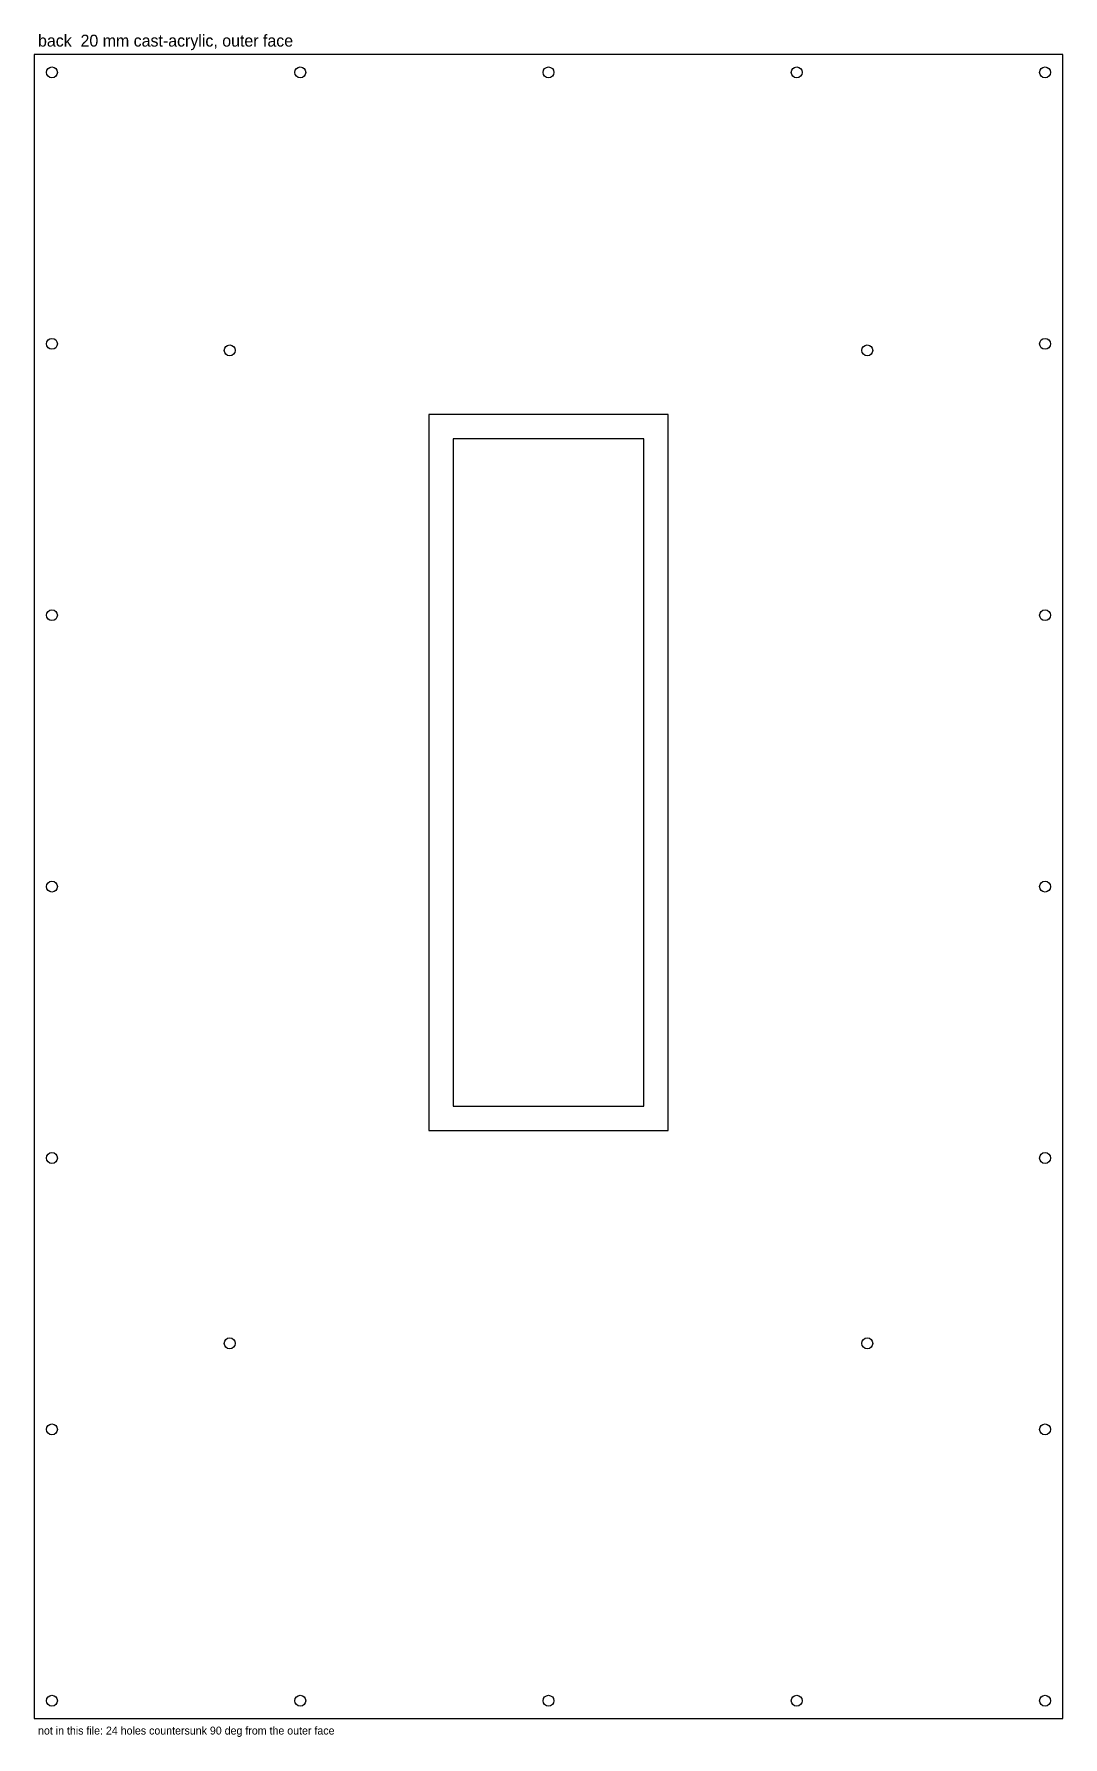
# Model space of a CAD drawing. Header units: millimetres. Extents: x 0 to 518, y -9 to 848.
import ezdxf

# ---------------------------------------------------------------- set-up
doc = ezdxf.new("R2010")
doc.units = ezdxf.units.MM
for name, color, linetype in [('CUT_INSIDE', 5, 'Continuous'), ('CUT_OUTSIDE', 1, 'Continuous'), ('NOTES', 7, 'Continuous'), ('POCKET_4.5MM', 3, 'Continuous')]:
    doc.layers.add(name, color=color, linetype=linetype)

msp = doc.modelspace()

# ---------------------------------------------------------------- linework, layer by layer
at = {"layer": 'CUT_INSIDE'}
msp.add_lwpolyline([(307, 644.5), (211, 644.5), (211, 308.5), (307, 308.5), (307, 644.5)], close=True, dxfattribs=at)
for centre in [(9, 829), (134, 829), (259, 829), (384, 829), (509, 829), (9, 692.33), (509, 692.33), (98.5, 689), (419.5, 689), (9, 555.67), (509, 555.67), (9, 419), (509, 419), (9, 282.33), (509, 282.33), (98.5, 189), (419.5, 189), (9, 145.67), (509, 145.67), (9, 9), (134, 9), (259, 9), (384, 9), (509, 9)]:
    msp.add_circle(centre, 2.75, dxfattribs=at)
at = {"layer": 'CUT_OUTSIDE'}
msp.add_lwpolyline([(0, 0), (518, 0), (518, 838), (0, 838), (0, 0)], close=True, dxfattribs=at)
at = {"layer": 'POCKET_4.5MM'}
msp.add_lwpolyline([(198.75, 296.25), (319.25, 296.25), (319.25, 656.75), (198.75, 656.75), (198.75, 296.25)], close=True, dxfattribs=at)

# ---------------------------------------------------------------- texts
at = {"layer": 'NOTES'}
for s, height, p in [('back  20 mm cast-acrylic, outer face', 6, (2, 842)), ('not in this file: 24 holes countersunk 90 deg from the outer face', 4, (2, -8))]:
    msp.add_text(s, height=height, dxfattribs=at).set_placement(p)

doc.saveas('drawing.dxf')
